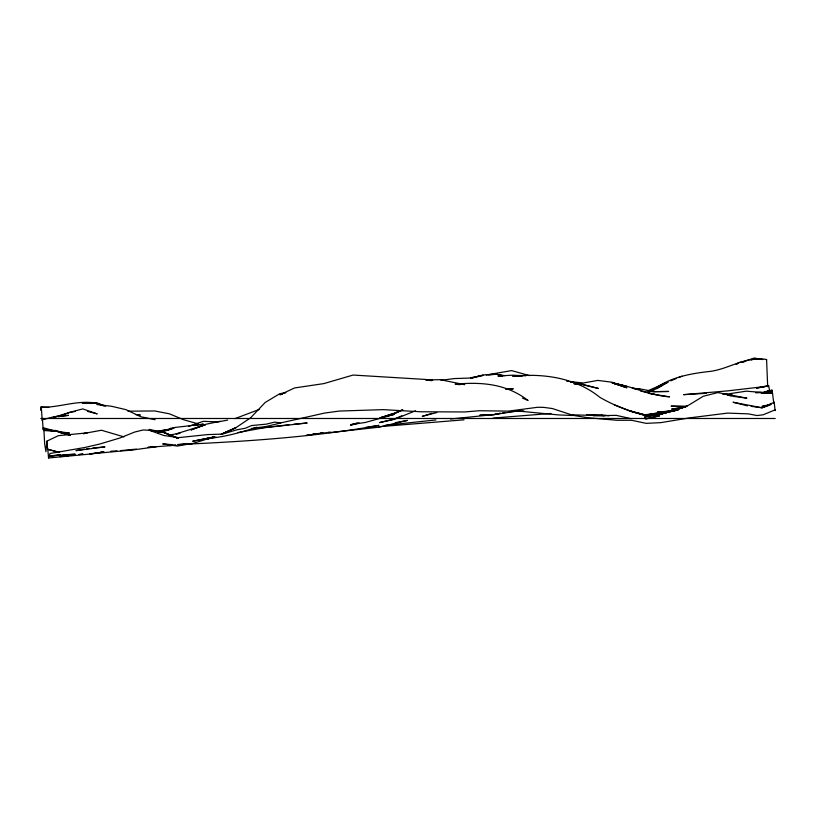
<?xml version="1.0" encoding="UTF-8"?>
<svg xmlns="http://www.w3.org/2000/svg" width="816" height="816" viewBox="0 0 816 816"><rect width="100%" height="100%" fill="white"/><g stroke="black" fill="none" stroke-linecap="round" stroke-linejoin="round"><path stroke-width="1.22" d="M771.61 393.169L771.946 390.109L762.277 392.986M751.138 406.348L762.103 407.806L774.19 402.237L773.996 403.4M83.558 433.745L87.21 432.888L58.354 435.662L46.869 441.16L45.941 451.707L44.676 444.016L43.931 430.44L55.57 430.44L70.186 435.101M52.907 431.174L43.717 428.747L43.381 427.747L43.197 429.695L42.452 419.812L54.091 416.68L68.524 415.344L58.783 416.578M766.428 360.356L766.581 359.54C746.926 355.603 729.841 368.506 711.022 371.29C690.581 373.555 669.773 377.033 653.116 390.119L660.878 386.06M767.305 392.904L772.171 391.884L762.623 392.904M48.96 456.042L60.588 454.91L48.96 456.042L48.583 457.99L89.444 454.104L104.06 451.931L89.638 453.961L133.11 449.922L156.244 446.76M54.233 431.236L43.931 430.44M755.616 392.608L772.324 392.822L772.171 391.884M768.274 386.58L768.611 385.478L756.524 388.11L764.878 386.713M104.071 406.062L96.135 403.175C77.704 399.789 59.803 407.541 41.31 407.327L40.984 410.387L40.8 406.868L48.848 407.398M42.422 419.914L42.238 420.556L41.31 407.327M43.717 428.747L55.386 431.297M763.246 393.088L769.906 390.425L770.09 391.547M47.654 449.269L59.282 452.35L47.654 449.269L46.869 441.16M762.409 392.761L769.753 390.619M656.615 388.834L668.1 382.112L649.23 391.364M736.379 364.171L738.47 363.028M736.175 364.273L738.398 363.069M647.119 391.119L666.233 382.724M221.544 434.132L235.967 427.635L250.583 417.833L265.2 402.451L279.817 393.679L285.906 392.792M221.35 434.255L235.783 427.808L221.167 434.234M415.487 410.805L394.118 419.414L379.511 422.596L393.934 419.118M393.475 413.314L380.256 417.761L394.862 413.375L402.635 409.928M394.862 413.375L402.737 409.907M751.118 360.172L754.494 358.765L759.268 359.407M395.056 418.659L401.809 415.854M670.732 380.848L676.352 378.512M678.596 377.573L681.972 376.176M394.679 412.906L401.421 410.173M763.317 393.006L769.906 390.425M234.845 418.649L259.58 409.336M58.222 416.68L68.34 412.886L53.907 417.19L56.345 416.884M658.859 414.569L672.262 411.213L644.436 417.098L658.859 414.569L673.669 410.54L659.236 414.671L686.215 406.501M162.16 432.123L174.532 427.502L203.388 424.157L193.647 425.585M651.607 391.088L653.851 390.272L647.833 390.884M213.486 437.029L192.127 443.71L177.511 444.608L191.933 443.486L177.327 446.077L162.71 443.873L172.329 444.659M770.457 404.889L762.103 407.806L733.054 402.237L747.487 405.858M188.771 426.299L203.204 421.331L217.627 421.862M743.07 361.896L754.31 358.01L762.766 359.56M213.302 436.927L206.55 439.222L213.772 437.121M356.663 423.188L350.645 425.187L359.173 422.974M687.266 406.195L674.036 410.57L688.653 405.185L703.27 396.25L717.886 392.588L746.926 398.177L733.523 396.392M256.948 427.196C240.853 432.46 224.431 437.121 207.488 438.478L209.896 437.896M209.518 437.886L192.688 441.252L214.608 436.835M761.257 393.088L769.723 390.456M431.858 413.375L422.239 416.344L436.856 412.529M213.67 437.121L206.366 439.232L215.985 437.07M470.903 378.206L482.929 374.983L497.352 374.085L488.835 374.962M83.416 433.551L101.459 430.246L123.94 436.866M771.579 404.012L761.909 406.439L767.876 405.521M379.879 417.914L394.495 414.304L365.446 422.433L350.839 424.657L358.051 423.025M280.745 422.974L266.128 426.493L251.522 428.471M470.934 378.277L483.113 375.37L468.69 378.104L454.257 378.573L441.028 380.297M646.211 418.883L659.614 415.813L645.181 418.914M282.407 394.22L280 394.75L294.617 387.937L323.84 383.602L353.073 375.054L425.585 379.45L431.674 380.378M450.544 419.016L494.2 414.548L500.29 413.202M220.238 421.25L205.622 424.33L191.005 429.961L205.438 424.748L176.205 433.857L179.816 433.357M158.467 431.817L170.646 429.298L157.417 431.909M168.708 435.224L179.673 433.255M136.384 449.126L120.554 450.616M673.21 410.917L675.638 410.428M216.811 422.188L227.674 420.067M673.373 410.825L678.188 409.887L673.292 410.795L675.699 410.468M518.741 410.825L494.384 414.559L479.767 415.252L494.2 414.548L500.208 413.416M502.615 412.957L505.022 412.498M395.26 422.668L407.439 420.393L378.583 427.237L328.828 432.715M75.368 411.417L68.156 412.753L82.773 408.918L97.196 413.865L87.455 411.356M170.269 429.073L158.243 431.205L172.859 428.675M486.346 374.972L511.601 370.597L529.584 375.635M84.374 449.239L75.959 450.636L104.999 446.872L92.82 448.004M86.771 448.831L89.179 448.433M317.026 433.724L306.061 435.469L320.494 433.245M365.558 427.482L378.95 425.371C315.772 436.733 251.563 441.109 187.486 444.128M685.012 407.062L671.619 409.132L684.838 407.133M724.72 394.444L746.365 391.16L772.538 393.353L773.762 403.155M739.51 362.467L744.376 361.743M237.946 432.551L263.517 427.839L307.173 422.984L293.78 424.238M768.458 386.121L727.291 390.915L683.635 394.658L706.483 393.292M659.522 413.253L661.96 412.906M664.397 412.549L666.825 412.202M654.034 391.67L668.651 391.456L651.596 391.68M658.308 413.437L643.875 415.364L677.974 409.897M62.465 456.307L67.34 455.665M70.992 455.185L73.43 454.859M79.142 454.522L82.804 454.073M435.928 419.944L385.142 425.35M79.274 454.502L82.875 454.053M175.919 445.189L147.91 447.392L153.918 446.729M288.956 424.759L258.458 428.206M101.072 451.962L103.499 451.687M320.678 433.133L323.085 432.878M327.889 432.358L330.296 432.092M60.037 456.634L68.452 455.736M70.849 455.481L74.46 455.093L70.808 455.348M550.994 413.457L493.088 418.067M313.181 434.01L315.619 433.755M314.293 433.918L316.7 433.673M371.27 427.39L373.677 427.186M378.481 426.768L464.039 419.822M182.672 444.536L185.079 444.332M675.138 410.356C664.561 411.58 654.085 413.702 643.508 414.977C628.289 410.887 613.499 405.236 599.842 397.321C575.586 377.594 543.007 373.136 512.713 376.227L522.332 375.972M649.516 414.477L643.508 414.977L629.075 410.621L614.458 404.94M64.719 455.777L62.281 455.95L65.861 455.705M320.3 433.306L326.39 432.888M70.666 455.379L74.276 455.134M505.971 389.314L513.274 388.824L506.063 389.201M169.371 445.536L175.46 445.148M110.813 451.228L116.902 450.84M509.184 411.713L523.801 410.846M670.956 411.142L657.563 411.947L670.783 411.233M755.738 392.629L760.42 392.312L772.538 393.353L772.354 392.669M63.026 454.798L75.205 454.206L49.144 456.083L49.97 453.502L84.66 447.515L99.277 444.169L120.064 437.947L134.681 432.041L143.116 429.971L149.297 430.277L163.914 435.509L178.52 437.641L207.754 434.581L222.37 434.092L236.987 429.777L245.422 428.216L251.593 425.544L266.21 424.157L274.645 422.127L280.826 422.882L324.666 413.059L339.283 411.06L383.132 409.632L420.801 411.774L464.641 411.958L479.257 410.734L508.48 411.131L537.713 407.266L543.895 407.388L552.33 408.53L573.118 415.354L587.734 417.721L616.967 420.281L631.584 420.271L646.19 423.361L660.807 422.637L690.04 417.812L727.709 413.09L748.496 413.885L756.932 415.548L763.113 414.793L775.2 409.836L775.118 410.621L774.19 402.237M173.747 428.318L170.085 428.482L173.696 428.329M727.25 395.168L732.125 394.985L722.507 394.036M593.181 415.742L616.325 415.364L630.941 418.639M130.519 449.616L132.916 449.534M127.918 411.182L154.734 410.958L169.351 413.804L183.824 419.801L198.441 423.963M40.8 418.486L775.2 418.486M685.675 406.368L671.058 406.144L685.491 406.501M427.808 380.225L432.613 380.317M90.107 403.012L96.135 403.175M137.873 415.018L140.311 415.079L135.497 414.538M525.922 375.788L512.53 375.207L497.913 375.952L502.727 376.278M594.119 414.916L586.908 414.599L601.525 414.844L608.828 415.813M572.485 415.507L558.052 414.885L514.58 410.703M572.852 414.834L605.319 415.772M91.657 403.512L82.028 402.9L96.645 402.747L105.641 406.154M62.138 432.623L69.452 433.082L55.019 431.052L43.381 427.747M632.39 388.324L639.601 388.844L654.218 391.639M632.482 388.406L639.795 388.997L632.573 388.294M574.189 383.683L583.93 384.693L598.352 388.436L583.746 384.989M570.139 381.592L583.369 382.99L597.802 380.399L612.418 382.265L626.841 387.773L612.224 382.724L626.657 387.478L614.479 383.724M460 384.693L455.185 384.163C481.634 381.847 506.226 383.632 528.074 400.503L522.454 398.055M96.829 404.542L111.445 406.256L126.062 409.673L140.678 416.721L155.101 419.72M431.786 380.664L425.779 379.95L440.385 379.685L464.743 384.703M574.127 383.785L581.339 384.693M155.122 431.174L149.032 430.246L163.455 432.103L178.072 438.416L163.639 432.47L149.216 429.369M157.549 431.542L163.639 432.47L178.255 438.253M648.873 393.445L669.579 396.831C650.24 395.617 632.879 386.58 614.081 383.306M566.508 381.072L568.946 381.47M505.033 375.697L497.729 374.483L502.534 375.635M729.871 395.78L732.309 396.229M570.333 381.786L583.552 384.53L570.16 381.725M601.341 415.232L603.769 415.742M66.167 434.112L69.819 434.887L57.793 431.899M629.921 411.264L643.314 414.385L628.891 410.57M614.111 383.408L626.29 386.294L611.857 382.786M640.529 390.966L654.962 394.495M60.262 432.623L70.003 435.275M771.946 390.109L772.13 392.057M768.611 385.478L769.57 390.578M47.797 449.116L48.542 457.96M766.581 359.54L767.683 386.682M43.748 428.645L43.901 430.613M674.954 410.509L672.547 410.744L674.985 410.519"/></g></svg>
